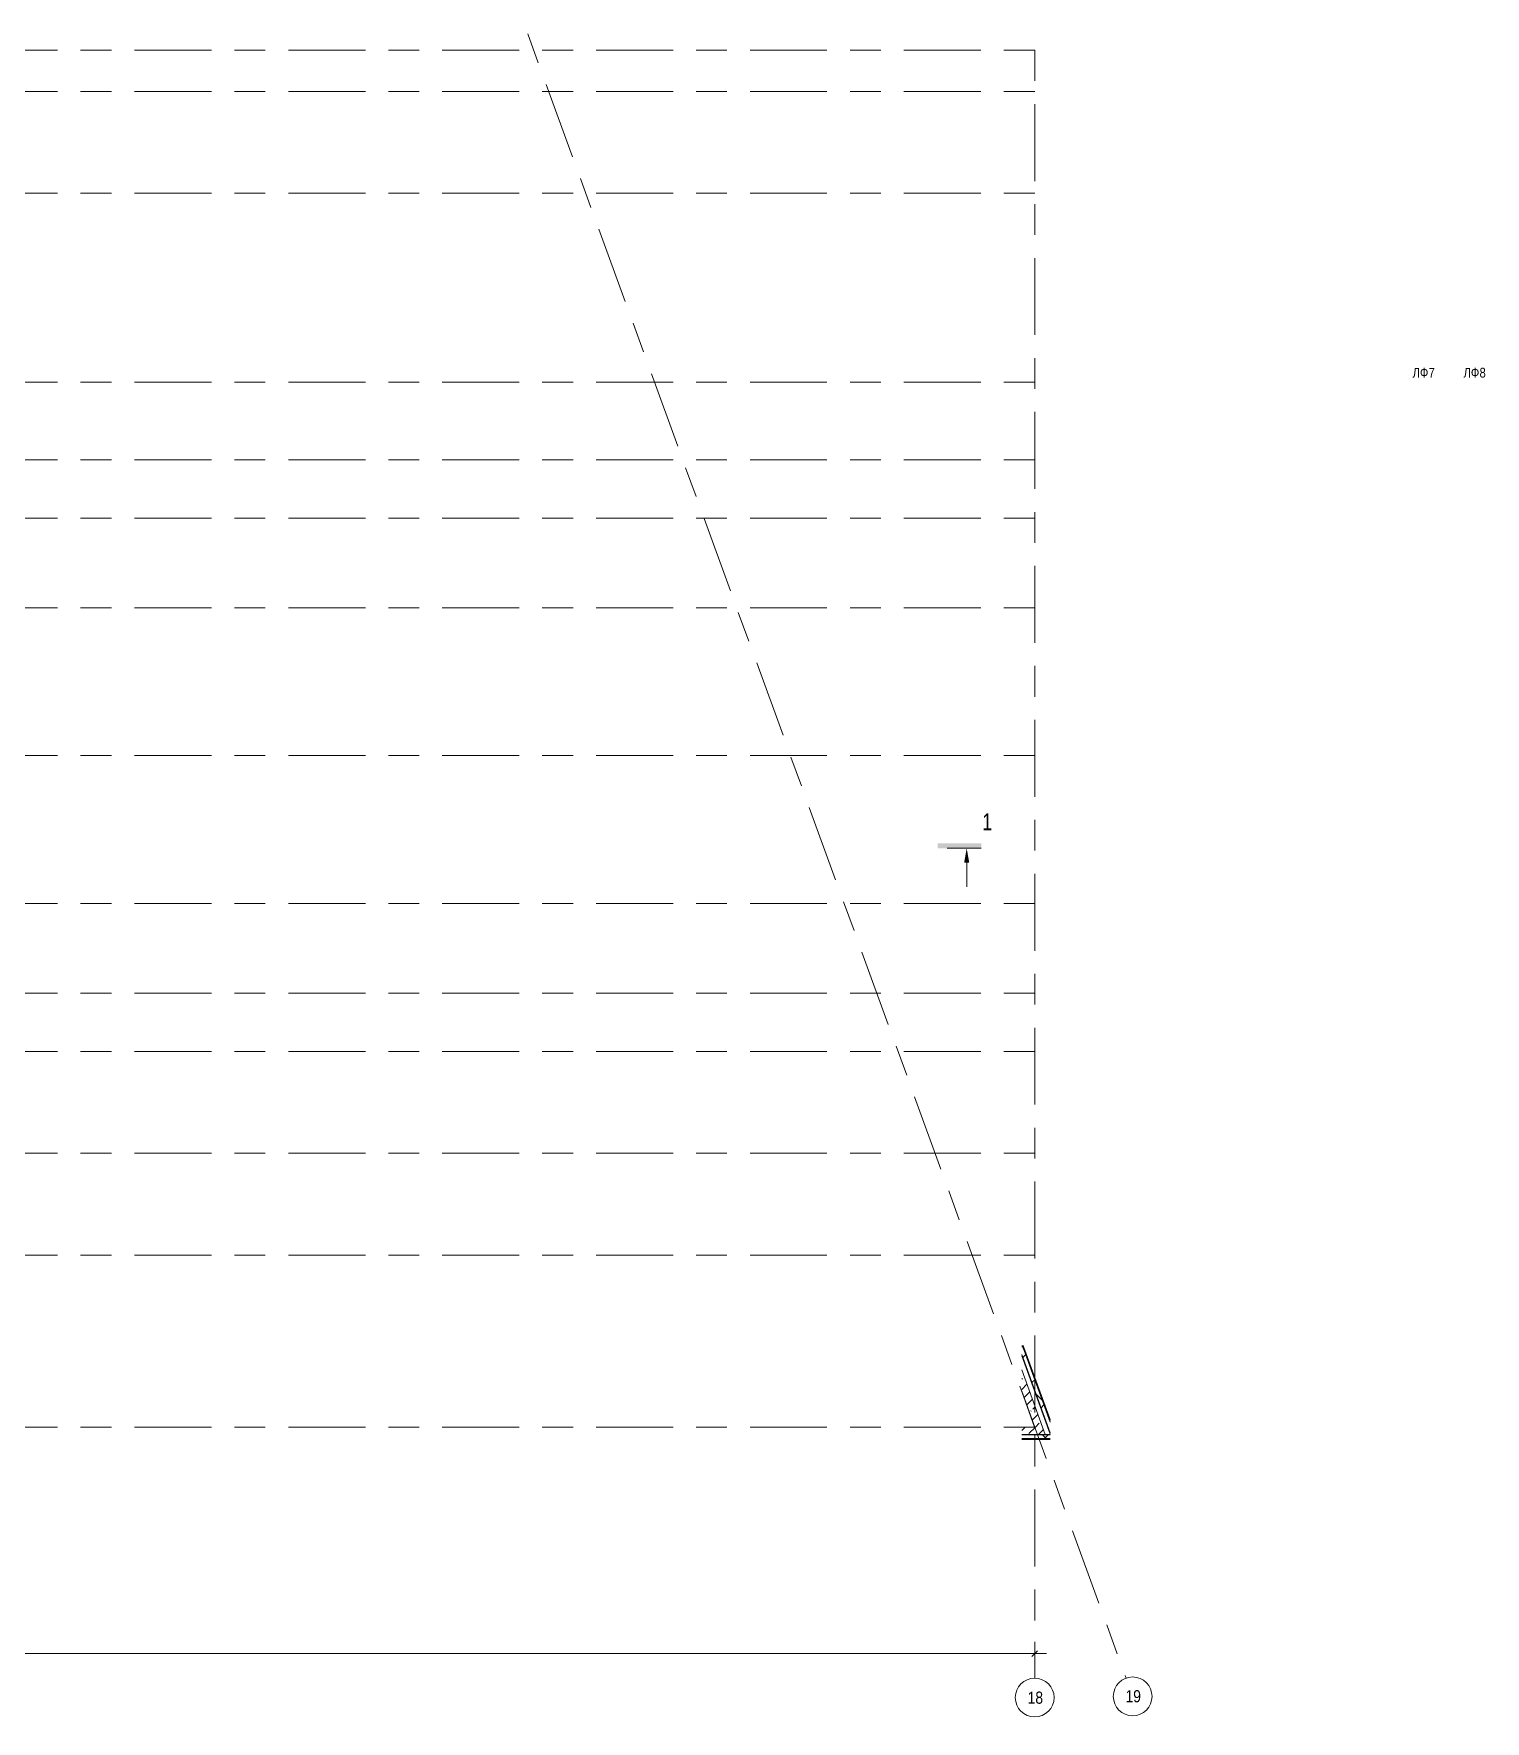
# Model space of a CAD drawing. Header units: millimetres. Extents: x 48966 to 294585, y -43515 to 30344.
# Drawn here: x 108865 to 168765, y -43515 to 26095 of the extents above; entities that cross this region are included whole.
import ezdxf

# ---------------------------------------------------------------- set-up
doc = ezdxf.new("R2010")
doc.units = ezdxf.units.MM
doc.linetypes.add('Осевые', pattern=[6350, 1270, -952.5, 3175, -952.5])
for name, color, linetype, lineweight in [('Общие ребра', 7, 'Continuous', 9), ('Оси', 7, 'Continuous', 9), ('Оси-1', 7, 'Continuous', 18), ('Оси-2', 7, 'Осевые', 9), ('Размеры', 7, 'Continuous', 9), ('Размеры-200', 7, 'Continuous', 9), ('Разрезы', 7, 'Continuous', 9), ('Стены-1', 7, 'Continuous', 18), ('Текстовые примечания', 7, 'Continuous', 9), ('Штриховка разреза-1', 7, 'Continuous', 9)]:
    doc.layers.add(name, color=color, linetype=linetype, lineweight=lineweight)
doc.styles.add('Arial Narrow', font='Arial Narrow.ttf', dxfattribs={"height": 500})
doc.styles.add('Arial Narrow_2', font='Arial Narrow.ttf', dxfattribs={"height": 400})
doc.styles.add('Arial_1', font='Arial.ttf', dxfattribs={"width": 0.75, "height": 700})
doc.dimstyles.new('Диагональ_-_2_5_мм_Arial_narrow', dxfattribs={"dimscale": 304.8, "dimtxt": 511.715487, "dimasz": 0.787402, "dimexe": 1.574803, "dimexo": 0.0625, "dimgap": 0.19685, "dimtad": 1, "dimdec": 0, "dimzin": 0, "dimdsep": 46, "dimtxsty": 'Arial Narrow', "dimblk1": 'OBLIQUE', "dimblk2": 'OBLIQUE', "dimsah": 1, "dimcen": 0.09, "dimdle": 1.574803, "dimazin": 0, "dimtfac": 1, "dimtdec": 4, "dimtix": 1, "dimtmove": 1, "dimatfit": 3, "dimfxl": 1.574803, "dimfxlon": 1, "dimtvp": 1, "dimtolj": 1, "dimtzin": 0, "dimarcsym": 2})
pattern_1 = [(0, (0, 0), (812.8, 203.2), [67.056, -542.544, 67.056, -542.544, -3251.2]), (0, (0, 0), (812.8, 203.2), [-1219.2, 67.056, -1152.144, 67.056, -542.544, -1422.4]), (0, (0, 0), (812.8, 203.2), [-3048, 67.056, -339.344, 67.056, -948.944]), (120, (304.8, 101.6), (-582.37636, 602.30545), [67.056, -542.544, 67.056, -542.544, -3251.2]), (120, (304.8, 101.6), (-582.37636, 602.30545), [-1219.2, 67.056, -1152.144, 67.056, -542.544, -1422.4]), (120, (304.8, 101.6), (-582.37636, 602.30545), [-3048, 67.056, -339.344, 67.056, -948.944]), (240, (406.4, 508), (-230.42364, -805.50545), [67.056, -542.544, 67.056, -542.544, -3251.2]), (240, (406.4, 508), (-230.42364, -805.50545), [-1219.2, 67.056, -1152.144, 67.056, -542.544, -1422.4]), (240, (406.4, 508), (-230.42364, -805.50545), [-3048, 67.056, -339.344, 67.056, -948.944])]
pattern_2 = [(45, (0, 0), (-502.8943, 502.8943), []), (45, (0, 762), (-502.8943, 502.8943), [])]
pattern_3 = [(45, (0, 0), (-707.107, 707.107), []), (135, (0, 0), (-707.107, -707.107), [])]
pattern_4 = [(45, (0, 0), (-424.264, 424.264), [600, -100, 20, -100]), (45, (0, 424), (-424.264, 424.264), [])]

# ---------------------------------------------------------------- blocks, each defined once
blk = doc.blocks.new('Ось сетки - По умолчанию 2-349628-План 4-го этажа на отм_ _8_400')
at = {"layer": 'Оси-1'}
blk.add_circle((0, 0), 4, dxfattribs=at)
blk = doc.blocks.new('Разрез - Номер спереди-234828-План 4-го этажа на отм_ _8_400')
at = {"layer": 'Разрезы'}
for points in [[(0, 0), (0, 1), (9, 1), (9, 0)], [(2.47, -3), (3, 0), (3.53, -3)]]:
    blk.add_hatch(color=256, dxfattribs=at).paths.add_polyline_path(points, flags=0)
blk.add_line((3, -3), (3, -8), dxfattribs=at)
blk = doc.blocks.new('DIMBLOCK1-План 4-го этажа на отм_ _8_400')
at = {"layer": 'Размеры-200', "lineweight": 35, "transparency": 16777216}
for points in [[(57332, -40724), (57452, -40604), (57212, -40844)], [(150172, -40724), (150292, -40604), (150052, -40844)]]:
    blk.add_hatch(color=256, dxfattribs=at).paths.add_polyline_path(points, flags=0)
at = {"layer": 'Размеры-200', "transparency": 16777216}
for p, q in [((57332, -40244), (57332, -41204)), ((57332, -40724), (57332, -40244)), ((150172, -40244), (150172, -41204)), ((150172, -40724), (150172, -40244)), ((56852, -40724), (150652, -40724)), ((102526, -40724), (104510, -40724)), ((104510, -40724), (103752, -40724))]:
    blk.add_line(p, q, dxfattribs=at)
at = {"layer": 'Размеры-200', "lineweight": 35, "transparency": 16777216}
for p, q in [((57452, -40604), (57212, -40844)), ((57212, -40844), (57332, -40724)), ((57332, -40724), (57452, -40604)), ((150292, -40604), (150052, -40844)), ((150052, -40844), (150172, -40724)), ((150172, -40724), (150292, -40604))]:
    blk.add_line(p, q, dxfattribs=at)
at = {"layer": 'Размеры-200', "color": 0, "transparency": 16777216, "insert": (102526, -40017), "char_height": 500, "width": 1900.66, "attachment_point": 1, "line_spacing_factor": 0.974696, "style": 'Arial Narrow'}
blk.add_mtext('92840', dxfattribs=at)
blk = doc.blocks.new('_Oblique')
at = {"color": 0, "linetype": 'ByBlock', "lineweight": -2}
blk.add_line((-0.5, -0.5), (0.5, 0.5), dxfattribs=at)

msp = doc.modelspace()

# ---------------------------------------------------------------- hatches: boundary and pattern name
at = {"layer": 'Штриховка разреза-1'}
h = msp.add_hatch(dxfattribs=at)
h.set_pattern_fill('FP_3', color=256, style=0, pattern_type=2)
h.set_pattern_definition(pattern_3)
h.paths.add_polyline_path([(150809.5, -31615.4), (150809.5, -31176.8), (149725.7, -28198.9), (149634.5, -28232.1), (149634.5, -28387.1), (150112.7, -29700.8)], flags=0)
h = msp.add_hatch(dxfattribs=at)
h.set_pattern_fill('FP_1', color=256, style=0, pattern_type=2)
h.set_pattern_definition(pattern_1)
h.paths.add_polyline_path([(150809.5, -31673.8), (150809.5, -31673.6), (150809.5, -31673.6), (150809.5, -31615.4), (149634.5, -28389.2), (149634.5, -28445.6), (150091.4, -29700.8)], flags=0)
h = msp.add_hatch(dxfattribs=at)
h.set_pattern_fill('FP_1', color=256, style=0, pattern_type=2)
h.set_pattern_definition(pattern_1)
h.paths.add_polyline_path([(150809.5, -31176.8), (150809.5, -31132.9), (149688.4, -28052.8), (149674.3, -28058), (150272.3, -29700.8)], flags=0)
h = msp.add_hatch(dxfattribs=at)
h.set_pattern_fill('FP_2', color=256, style=0, pattern_type=2)
h.set_pattern_definition(pattern_2)
h.paths.add_polyline_path([(150809.5, -31132.9), (150809.5, -31074.4), (149702.1, -28031.9), (149683.3, -28038.7), (150288.3, -29700.8)], flags=0)
h = msp.add_hatch(dxfattribs=at)
h.set_pattern_fill('FP_4', color=256, style=0, pattern_type=2)
h.set_pattern_definition(pattern_4)
h.paths.add_polyline_path([(150176.9, -31383.5), (150496.1, -31383.5), (149634.5, -29016.3), (149634.5, -29893.4)], flags=0)
h = msp.add_hatch(dxfattribs=at)
h.set_pattern_fill('FP_4', color=256, style=0, pattern_type=2)
h.set_pattern_definition(pattern_4)
h.paths.add_polyline_path([(150605.3, -31683.5), (150496.1, -31383.5), (149634.5, -31383.5), (149634.5, -31683.5)], flags=0)
h = msp.add_hatch(dxfattribs=at)
h.set_pattern_fill('FP_1', color=256, style=0, pattern_type=2)
h.set_pattern_definition(pattern_1)
edge = h.paths.add_edge_path(flags=0)
edge.add_line((149634.5, -31687.1), (150809.5, -31683.5))
edge.add_line((150809.5, -31683.5), (149634.5, -31683.5))
edge = h.paths.add_edge_path(flags=0)
edge.add_line((149634.5, -31703.5), (150809.5, -31703.4))
edge.add_line((150809.5, -31703.4), (150809.5, -31683.6))
edge.add_line((150809.5, -31683.6), (149634.5, -31687.1))
h = msp.add_hatch(dxfattribs=at)
h.set_pattern_fill('FP_3', color=256, style=0, pattern_type=2)
h.set_pattern_definition(pattern_3)
edge = h.paths.add_edge_path(flags=0)
edge.add_line((149634.5, -31853.5), (150809.5, -31853.5))
edge.add_line((150809.5, -31853.5), (150809.5, -31703.5))
edge.add_line((150809.5, -31703.5), (149634.5, -31703.5))
h = msp.add_hatch(dxfattribs=at)
h.set_pattern_fill('FP_1', color=256, style=0, pattern_type=2)
h.set_pattern_definition(pattern_1)
edge = h.paths.add_edge_path(flags=0)
edge.add_line((149634.5, -31868.5), (150809.5, -31868.5))
edge.add_line((150809.5, -31868.5), (150809.5, -31853.5))
edge.add_line((150809.5, -31853.5), (149634.5, -31853.5))
h = msp.add_hatch(dxfattribs=at)
h.set_pattern_fill('FP_2', color=256, style=0, pattern_type=2)
h.set_pattern_definition(pattern_2)
edge = h.paths.add_edge_path(flags=0)
edge.add_line((149634.5, -31888.5), (150809.5, -31888.5))
edge.add_line((150809.5, -31888.5), (150809.5, -31868.5))
edge.add_line((150809.5, -31868.5), (149634.5, -31868.5))

# ---------------------------------------------------------------- linework, layer by layer
at = {"layer": 'Общие ребра'}
for p, q in [((149683.3, -28038.7), (149634.5, -28056.5)), ((149674.3, -28058), (149634.5, -28072.5)), ((150809.5, -31615.3), (149634.5, -28387.1)), ((149674.3, -28058), (149725.6, -28198.9)), ((149683.3, -28038.7), (149688.4, -28052.8)), ((149688.4, -28052.8), (149746.6, -28212.6)), ((149725.6, -28198.9), (149732.5, -28217.7)), ((150809.5, -31176.8), (149732.5, -28217.7)), ((150809.5, -31132.9), (149746.6, -28212.6)), ((149634.5, -31703.5), (150809.5, -31703.5)), ((149634.5, -31853.5), (150809.5, -31853.5)), ((149634.5, -31868.5), (150809.5, -31868.5))]:
    msp.add_line(p, q, dxfattribs=at)
at = {"layer": 'Оси-2'}
for p, q in [((129251.3, 26095.3), (153940.5, -41737.8)), ((150171.6, 25417.1), (50565.6, 25417.1)), ((150171.6, 25417.1), (150171.6, -41737.8)), ((150171.6, 23717.1), (50565.6, 23717.1)), ((150171.6, 19517.1), (50565.6, 19517.1)), ((150171.6, 11717.1), (50565.6, 11717.1)), ((150171.6, 8517.1), (50565.6, 8517.1)), ((150171.6, 6117.1), (50565.6, 6117.1)), ((150171.6, 2417.1), (50565.6, 2417.1)), ((150171.6, -3682.9), (50565.6, -3682.9)), ((150171.6, -9782.9), (50565.6, -9782.9)), ((150171.6, -13482.9), (50565.6, -13482.9)), ((150171.6, -15882.9), (50565.6, -15882.9)), ((150171.6, -20082.9), (50565.6, -20082.9)), ((150171.6, -24282.9), (50565.6, -24282.9)), ((150171.6, -31382.9), (50565.6, -31382.9))]:
    msp.add_line(p, q, dxfattribs=at)
at = {"layer": 'Разрезы'}
msp.add_line((146557.6, -7500.5), (147965.1, -7500.5), dxfattribs=at)
at = {"layer": 'Стены-1'}
for p, q in [((149695.3, -28013.1), (149634.5, -28035.2)), ((149634.5, -28445.6), (150809.5, -31673.8)), ((149702.1, -28031.9), (149695.3, -28013.1)), ((149765.4, -28205.8), (149702.1, -28031.9)), ((150809.5, -31074.4), (149765.4, -28205.8)), ((150496.1, -31383.5), (149634.5, -29016.3)), ((149634.5, -29893.4), (150176.9, -31383.5)), ((150171.1, -31381.5), (149634.5, -29907.2)), ((149634.5, -29913), (150169.3, -31382.2)), ((150176.9, -31383.5), (149634.5, -31383.5)), ((150809.5, -31683.5), (149634.5, -31683.5)), ((149634.5, -31683.5), (150605.3, -31683.5)), ((149634.5, -31888.5), (150809.5, -31888.5)), ((150169.3, -31382.2), (150171.1, -31381.5)), ((150605.3, -31683.5), (150496.1, -31383.5))]:
    msp.add_line(p, q, dxfattribs=at)

# ---------------------------------------------------------------- block references
at = {"layer": 'Оси-1', "xscale": 199.9999999999999, "yscale": 199.9999999999999, "zscale": 199.9999999999999}
for p, rotation in [((150171.6, -42537.8), 180), ((154214.1, -42489.6), 199.9999999999993)]:
    msp.add_blockref('Ось сетки - По умолчанию 2-349628-План 4-го этажа на отм_ _8_400', p, dxfattribs=dict(at, rotation=rotation))
at = {"layer": 'Разрезы', "extrusion": (0, 0, -1), "xscale": 199.9999999999999, "yscale": 199.9999999999999, "zscale": 199.9999999999999}
msp.add_blockref('Разрез - Номер спереди-234828-План 4-го этажа на отм_ _8_400', (-147965.1, -7500.5), dxfattribs=at)

# ---------------------------------------------------------------- texts
at = {"layer": 'Оси', "char_height": 500, "width": 769.62, "attachment_point": 1, "style": 'Arial Narrow'}
for s, insert in [('18', (149879.4, -42291.7)), ('19', (153918.7, -42232.8))]:
    msp.add_mtext(s, dxfattribs=dict(at, insert=insert))
at = {"layer": 'Разрезы', "insert": (148006.9, -6062.4), "char_height": 700, "width": 505.063, "attachment_point": 1, "style": 'Arial_1'}
msp.add_mtext('\\fArial|b0|i0|c204|p34|;\\W.75;1', dxfattribs=at)
at = {"layer": 'Текстовые примечания', "char_height": 400, "attachment_point": 1, "style": 'Arial Narrow_2'}
for s, insert, width in [('ЛФ', (165768.2, 12314.1), 801.687), ('\\fArial Narrow|b0|i0|c204|p34|;7', (166429.6, 12314.1), 320.675), ('ЛФ', (167868.2, 12314.1), 801.687), ('\\fArial Narrow|b0|i0|c204|p34|;8', (168529.6, 12314.1), 320.675)]:
    msp.add_mtext(s, dxfattribs=dict(at, insert=insert, width=width))

# ---------------------------------------------------------------- dimensions: what is measured, and where the dimension line sits
at = {"layer": 'Размеры'}
dim = msp.add_linear_dim(base=(150171.6, -40723.6), p1=(57331.6, -40243.6), p2=(150171.6, -40243.6), dimstyle='Диагональ_-_2_5_мм_Arial_narrow', override={"dimpost": '<>', "dimfxl": 92840}, dxfattribs=at)
dim.commit()
dim.dimension.update_dxf_attribs({"geometry": 'DIMBLOCK1-План 4-го этажа на отм_ _8_400', "text_midpoint": (103476.1, -40350.8), "dimtype": 160})

doc.saveas('drawing.dxf')
